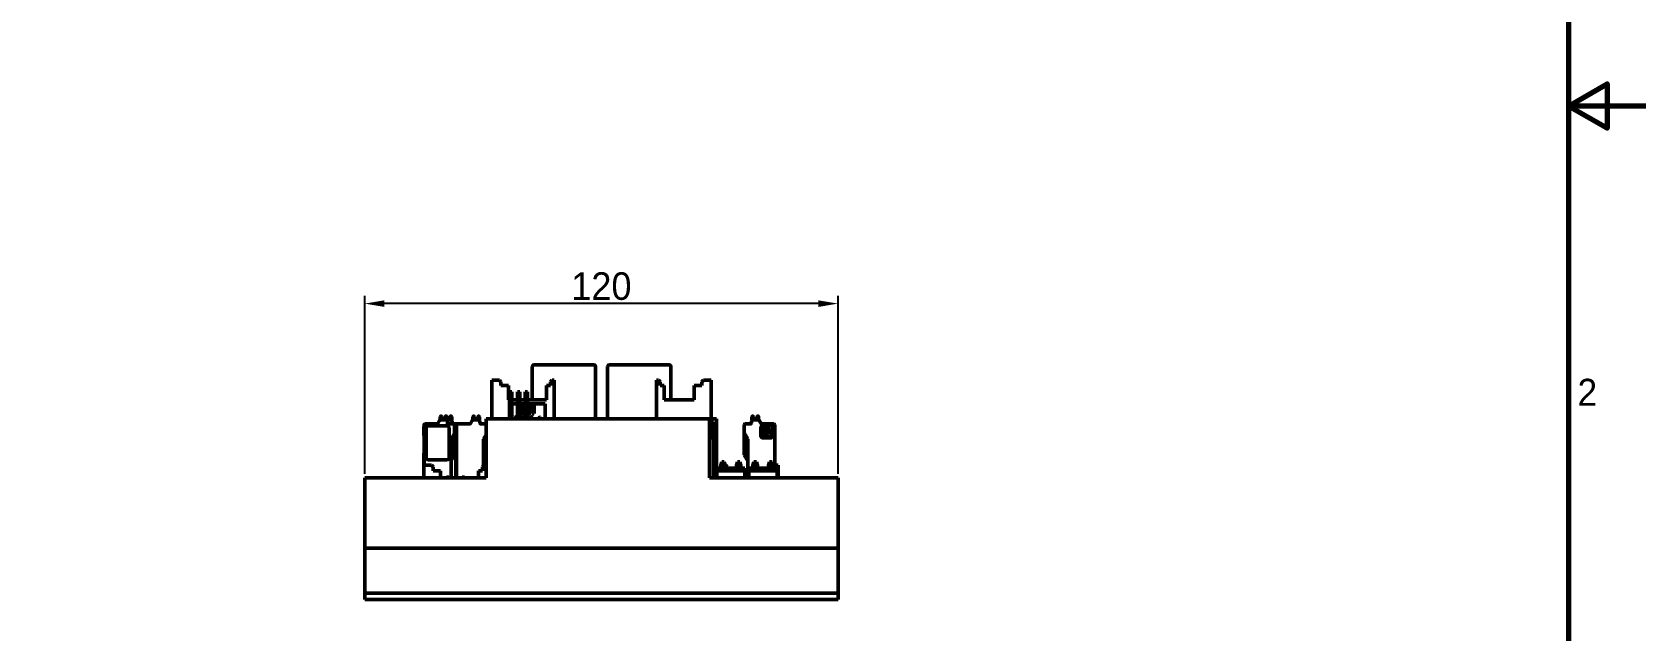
# Model space of a CAD drawing. Header units: millimetres. Extents: x 1021 to 2778, y -197 to 600.
# Drawn here: x 1433.5 to 1842.6, y 176.2 to 328 of the extents above; entities that cross this region are included whole.
import ezdxf

# ---------------------------------------------------------------- set-up
doc = ezdxf.new("R2010")
doc.units = ezdxf.units.MM
doc.header["$LTSCALE"] = 2
doc.layers.get('0').update_dxf_attribs({"lineweight": 25})
for name, color, linetype, lineweight in [('경계(ISO)', 7, 'Continuous', 70), ('외형선(ISO)', 7, 'Continuous', 50), ('치수(ISO)', 7, 'Continuous', 25)]:
    doc.layers.add(name, color=color, linetype=linetype, lineweight=lineweight)
doc.styles.get("Standard").update_dxf_attribs({"font": ''})
doc.styles.add('레이블 텍스트 (ISO)', font='')
doc.styles.get('Standard').set_extended_font_data('Gulim')
doc.styles.get('레이블 텍스트 (ISO)').set_extended_font_data('Gulim')
doc.dimstyles.new('기본값 (ISO)', dxfattribs={"dimscale": 2, "dimtxt": 3.5, "dimasz": 2.5, "dimexe": 1, "dimexo": 0.5, "dimgap": 0.4, "dimtad": 1, "dimtoh": 1, "dimdsep": 46, "dimtxsty": '레이블 텍스트 (ISO)', "dimcen": 0.09, "dimdle": 10, "dimclrd": 256, "dimclre": 256, "dimclrt": 6, "dimazin": 2, "dimtfac": 0.714286, "dimtmove": 0, "dimatfit": 3, "dimfxl": 1, "dimtolj": 1, "dimtzin": 0, "dimlwd": -1, "dimlwe": -1, "dimarcsym": 0})

# ---------------------------------------------------------------- blocks, each defined once
blk = doc.blocks.new('*D21')
at = {"layer": 'Defpoints', "color": 0}
for p in [(1517.8, 259.18), (1517.8, 214.97), (1637.8, 214.97)]:
    blk.add_point(p, dxfattribs=at)
at = {"layer": '치수(ISO)'}
for p, q in [((1517.8, 215.97), (1517.8, 261.18)), ((1632.8, 259.18), (1522.8, 259.18)), ((1637.8, 215.97), (1637.8, 261.18))]:
    blk.add_line(p, q, dxfattribs=at)
for points in [[(1522.8, 260.01), (1522.8, 258.34), (1517.8, 259.18)], [(1632.8, 258.34), (1632.8, 260.01), (1637.8, 259.18)]]:
    blk.add_solid(points, dxfattribs=at)
at = {"layer": '치수(ISO)', "color": 0, "insert": (1577.8, 263.58), "char_height": 7, "attachment_point": 5, "style": '레이블 텍스트 (ISO)'}
blk.add_mtext('\\A1;120', dxfattribs=at)
blk = doc.blocks.new('경계 Default Border')
at = {"layer": '경계(ISO)', "flags": 128}
for points in [[(10, 10), (10, 287), (410, 287), (410, 10), (10, 10)], [(420, 148.5), (410, 148.5), (415, 151.39), (415, 145.61), (410, 148.5)]]:
    blk.add_lwpolyline(points, dxfattribs=at)
at = {"layer": '경계(ISO)', "insert": (411.16, 109.62), "char_height": 3.5, "attachment_point": 7}
blk.add_mtext('2', dxfattribs=at)

msp = doc.modelspace()

# ---------------------------------------------------------------- linework, layer by layer
at = {"layer": '외형선(ISO)'}
for p, q in [((1560.2624, 243.27), (1560.2624, 234.77)), ((1560.6624, 243.67), (1575.9124, 243.67)), ((1576.3124, 243.27), (1576.3124, 229.97)), ((1579.3624, 243.27), (1579.3624, 229.97)), ((1579.7624, 243.67), (1595.0124, 243.67)), ((1595.4124, 243.27), (1595.4124, 234.77)), ((1551.9477, 239.77), (1549.9977, 239.77)), ((1549.9977, 229.97), (1549.9977, 239.77)), ((1552.3477, 239.37), (1551.9477, 239.77)), ((1552.3477, 238.37), (1552.3477, 239.37)), ((1552.3477, 238.37), (1554.2477, 238.37)), ((1554.2477, 234.77), (1554.2477, 238.37)), ((1563.8477, 238.37), (1564.8977, 238.37)), ((1563.8477, 234.77), (1563.8477, 238.37)), ((1565.2977, 239.77), (1564.8977, 239.37)), ((1564.8977, 238.37), (1564.8977, 239.37)), ((1565.7977, 239.77), (1565.2977, 239.77)), ((1565.7977, 229.97), (1565.7977, 239.77)), ((1592.2977, 239.77), (1591.7977, 239.77)), ((1591.7977, 229.97), (1591.7977, 239.77)), ((1592.6977, 239.37), (1592.2977, 239.77)), ((1592.6977, 238.37), (1592.6977, 239.37)), ((1592.6977, 238.37), (1593.7477, 238.37)), ((1593.7477, 234.77), (1593.7477, 238.37)), ((1601.3477, 238.37), (1603.2477, 238.37)), ((1601.3477, 234.77), (1601.3477, 238.37)), ((1603.6477, 239.77), (1603.2477, 239.37)), ((1603.2477, 238.37), (1603.2477, 239.37)), ((1605.5977, 239.77), (1603.6477, 239.77)), ((1605.5977, 226.77), (1605.5977, 239.77)), ((1554.2477, 234.77), (1554.4977, 234.77)), ((1554.4977, 236.77), (1555.0977, 236.77)), ((1554.4977, 229.97), (1554.4977, 236.77)), ((1555.0977, 229.97), (1555.0977, 236.77)), ((1555.0977, 234.77), (1556.4977, 234.77)), ((1555.0977, 233.77), (1556.4977, 233.77)), ((1556.4977, 236.77), (1557.0977, 236.77)), ((1556.4977, 229.97), (1556.4977, 236.77)), ((1557.0977, 229.97), (1557.0977, 236.77)), ((1557.0977, 234.77), (1558.4977, 234.77)), ((1557.0977, 233.77), (1558.4977, 233.77)), ((1558.4977, 236.77), (1559.0977, 236.77)), ((1558.4977, 229.97), (1558.4977, 236.77)), ((1559.0977, 229.97), (1559.0977, 236.77)), ((1559.0977, 234.77), (1563.8477, 234.77)), ((1559.0977, 233.77), (1563.5477, 233.77)), ((1559.0977, 233.27), (1559.5336, 233.27)), ((1559.5336, 233.27), (1559.7836, 232.1069)), ((1559.7836, 232.1069), (1560.0445, 233.27)), ((1560.7727, 233.27), (1560.0445, 233.27)), ((1560.2624, 236.473), (1560.2624, 236.4684)), ((1560.2624, 235.4662), (1560.2624, 235.4689)), ((1560.7727, 231.27), (1560.7727, 233.27)), ((1563.5477, 233.77), (1563.5477, 229.97)), ((1576.3124, 236.473), (1576.3124, 236.4684)), ((1576.3124, 235.4662), (1576.3124, 235.4689)), ((1579.3624, 236.473), (1579.3624, 236.4684)), ((1579.3624, 235.4662), (1579.3624, 235.4689)), ((1593.7477, 234.77), (1601.3477, 234.77)), ((1595.4124, 236.473), (1595.4124, 236.4684)), ((1595.4124, 235.4662), (1595.4124, 235.4689)), ((1536.79, 229.57), (1536.3281, 228.77)), ((1536.9477, 229.6694), (1536.9477, 230.47)), ((1538.5477, 229.67), (1536.9632, 229.67)), ((1537.1477, 230.67), (1537.1723, 230.67)), ((1537.4794, 229.67), (1537.3706, 230.4961)), ((1538.1161, 229.67), (1538.2248, 230.4961)), ((1538.1477, 229.9104), (1538.1477, 230.47)), ((1538.3477, 230.67), (1538.3723, 230.67)), ((1538.4477, 230.67), (1538.4231, 230.67)), ((1538.6477, 229.6432), (1538.6477, 230.47)), ((1538.6794, 229.67), (1538.6477, 229.9104)), ((1539.7477, 229.67), (1538.6477, 229.67)), ((1538.7477, 228.87), (1538.7477, 229.47)), ((1539.3161, 229.67), (1539.4248, 230.4961)), ((1539.6477, 230.67), (1539.6231, 230.67)), ((1539.8477, 230.47), (1539.8477, 229.6432)), ((1539.9477, 228.87), (1539.9477, 229.47)), ((1545.04, 229.57), (1544.5781, 228.77)), ((1545.1977, 229.6694), (1545.1977, 230.47)), ((1546.7977, 229.67), (1545.2132, 229.67)), ((1545.3977, 230.67), (1545.4223, 230.67)), ((1545.7294, 229.67), (1545.6206, 230.4961)), ((1546.3661, 229.67), (1546.4748, 230.4961)), ((1546.6977, 230.67), (1546.6731, 230.67)), ((1546.8977, 230.47), (1546.8977, 229.6432)), ((1546.9977, 228.87), (1546.9977, 229.47)), ((1548.5977, 229.97), (1548.5977, 214.97)), ((1548.5977, 229.97), (1605.1977, 229.97)), ((1556.0433, 230.47), (1555.9691, 230.3973)), ((1555.9691, 230.3973), (1555.9691, 230.3646)), ((1555.9691, 230.3646), (1556.0419, 230.3646)), ((1556.0419, 230.3646), (1556.0419, 229.97)), ((1556.0433, 230.47), (1556.0961, 230.47)), ((1556.0961, 230.47), (1556.0963, 229.97)), ((1557.3271, 232.0743), (1557.8162, 232.0743)), ((1557.3923, 232.6395), (1557.8694, 232.6395)), ((1557.8782, 230.47), (1557.6467, 230.3618)), ((1557.6682, 230.3112), (1557.6467, 230.3618)), ((1557.8904, 230.415), (1557.6682, 230.3112)), ((1558.2191, 230.47), (1557.8782, 230.47)), ((1558.2071, 230.415), (1557.8904, 230.415)), ((1557.9466, 232.5308), (1558.1205, 232.5308)), ((1557.9466, 232.1395), (1557.9466, 232.5308)), ((1557.9466, 232.1395), (1558.013, 232.1395)), ((1558.1466, 229.97), (1558.3931, 230.0989)), ((1558.3931, 230.33), (1558.2071, 230.415)), ((1558.4481, 230.3654), (1558.2191, 230.47)), ((1558.2653, 229.97), (1558.4481, 230.0656)), ((1558.3931, 230.0989), (1558.3931, 230.33)), ((1558.4481, 230.0656), (1558.4481, 230.3654)), ((1559.0977, 231.27), (1559.2945, 231.27)), ((1559.2945, 231.27), (1559.2945, 232.5947)), ((1559.2945, 232.5947), (1559.5662, 231.27)), ((1559.5662, 231.27), (1559.9901, 231.27)), ((1559.6204, 230.3611), (1559.8493, 230.47)), ((1559.6437, 230.3119), (1559.6204, 230.3611)), ((1559.6437, 230.3119), (1559.8616, 230.4156)), ((1559.8493, 230.47), (1560.1855, 230.47)), ((1559.8616, 230.4156), (1560.1738, 230.4156)), ((1559.9867, 230.0007), (1559.9867, 229.97)), ((1560.165, 230.0007), (1559.9867, 230.0007)), ((1559.9901, 231.27), (1560.2727, 232.57)), ((1560.361, 230.1051), (1560.165, 230.0007)), ((1560.1738, 230.4156), (1560.361, 230.3316)), ((1560.1855, 230.47), (1560.4154, 230.3668)), ((1560.4154, 230.0725), (1560.2302, 229.9738)), ((1560.2302, 229.9738), (1560.2377, 229.97)), ((1560.2727, 231.27), (1560.2727, 232.57)), ((1560.7727, 231.27), (1560.2727, 231.27)), ((1560.361, 230.3316), (1560.361, 230.1051)), ((1560.4154, 230.3668), (1560.4154, 230.0725)), ((1562.2344, 230.47), (1561.7344, 229.97)), ((1562.2477, 230.4053), (1561.8124, 229.97)), ((1562.2344, 230.47), (1562.3029, 230.47)), ((1562.2477, 229.97), (1562.2477, 230.4053)), ((1562.3029, 229.97), (1562.3029, 230.47)), ((1576.3124, 230.773), (1576.3124, 230.7684)), ((1579.3624, 230.773), (1579.3624, 230.7684)), ((1605.1977, 214.97), (1605.1977, 229.97)), ((1605.5977, 229.97), (1606.9977, 229.97)), ((1606.1977, 229.17), (1605.5977, 229.17)), ((1606.1977, 214.97), (1606.1977, 229.17)), ((1606.9977, 229.97), (1606.9977, 214.97)), ((1615.8477, 228.87), (1615.8477, 229.47)), ((1615.9477, 230.47), (1615.9477, 229.6432)), ((1616.0477, 229.67), (1617.6322, 229.67)), ((1616.1477, 230.67), (1616.1723, 230.67)), ((1616.4794, 229.67), (1616.3706, 230.4961)), ((1617.2248, 230.4961), (1617.1161, 229.67)), ((1617.4231, 230.67), (1617.4477, 230.67)), ((1617.6477, 230.47), (1617.6477, 229.6694)), ((1617.8055, 229.57), (1618.2673, 228.77)), ((1532.8477, 227.9766), (1532.7977, 227.9766)), ((1532.7977, 227.9766), (1532.7977, 225.7633)), ((1532.8477, 225.7633), (1532.7977, 225.7633)), ((1532.8477, 228.47), (1532.8477, 218.17)), ((1533.0477, 228.67), (1536.1549, 228.67)), ((1533.3477, 220.0613), (1533.3477, 227.67)), ((1533.8477, 228.17), (1538.6977, 228.17)), ((1538.9477, 228.67), (1540.3977, 228.67)), ((1539.1977, 227.67), (1539.1977, 220.0613)), ((1540.5575, 226.3003), (1539.6977, 224.8111)), ((1541.2977, 228.67), (1540.3977, 228.67)), ((1540.5977, 226.4503), (1540.5977, 228.47)), ((1540.5977, 220.8288), (1540.5977, 226.4503)), ((1541.0977, 225.1575), (1540.8977, 224.8111)), ((1541.0977, 215.17), (1541.0977, 228.47)), ((1544.4049, 228.67), (1541.2977, 228.67)), ((1548.5977, 228.67), (1547.1977, 228.67)), ((1548.5977, 225.9369), (1547.9477, 224.8111)), ((1605.7977, 226.77), (1605.1977, 226.77)), ((1605.1977, 225.17), (1605.7977, 225.17)), ((1605.7977, 225.17), (1605.7977, 226.77)), ((1613.9977, 226.37), (1613.9977, 228.47)), ((1613.9977, 226.37), (1614.8977, 224.8111)), ((1613.9977, 226.37), (1613.9977, 220.8288)), ((1614.1977, 228.67), (1615.6477, 228.67)), ((1618.2477, 227.9592), (1618.2477, 225.3808)), ((1618.4405, 228.67), (1621.5477, 228.67)), ((1621.0369, 228.17), (1618.4585, 228.17)), ((1618.4585, 225.17), (1621.0369, 225.17)), ((1618.5727, 226.8832), (1618.5727, 226.8959)), ((1618.5727, 225.6698), (1618.5727, 226.3464)), ((1618.9708, 226.7251), (1618.7308, 226.7251)), ((1618.7308, 226.5045), (1618.9708, 226.5045)), ((1620.7646, 225.5117), (1618.7308, 225.5117)), ((1620.317, 226.7251), (1620.077, 226.7251)), ((1620.077, 226.5045), (1620.7646, 226.5045)), ((1620.4751, 226.8959), (1620.4751, 226.8832)), ((1620.9227, 226.3464), (1620.9227, 225.6698)), ((1621.2477, 225.3808), (1621.2477, 227.9592)), ((1621.7477, 228.47), (1621.7477, 218.17)), ((1532.7977, 221.2693), (1532.7977, 220.7693)), ((1532.7977, 221.2693), (1532.8477, 221.2693)), ((1539.6977, 214.97), (1539.6977, 224.8111)), ((1540.8977, 215.17), (1540.8977, 224.8111)), ((1547.9477, 218.02), (1547.9477, 224.8111)), ((1614.8977, 214.97), (1614.8977, 224.8111)), ((1532.7977, 220.7693), (1532.7977, 218.6993)), ((1532.7977, 218.6993), (1532.7977, 218.1993)), ((1532.8477, 218.1993), (1532.7977, 218.1993)), ((1534.7477, 218.17), (1532.7977, 218.17)), ((1532.7977, 214.97), (1532.7977, 218.17)), ((1538.6977, 219.5613), (1533.8477, 219.5613)), ((1535.1477, 217.77), (1534.7477, 218.17)), ((1535.1477, 216.77), (1535.1477, 217.77)), ((1540.5977, 220.8288), (1539.6977, 219.27)), ((1541.0977, 219.6164), (1540.8977, 219.27)), ((1548.0977, 218.17), (1547.6977, 217.77)), ((1547.6977, 216.77), (1547.6977, 217.77)), ((1548.5977, 220.3958), (1547.9477, 219.27)), ((1548.5977, 218.17), (1548.0977, 218.17)), ((1607.0377, 216.7635), (1607.0377, 217.42)), ((1614.1977, 217.42), (1607.0377, 217.42)), ((1608.0677, 218.17), (1608.3127, 219.02)), ((1609.2077, 218.17), (1608.0677, 218.17)), ((1608.0677, 217.42), (1608.0677, 218.17)), ((1608.3127, 219.02), (1608.9627, 219.02)), ((1608.9627, 219.02), (1609.2077, 218.17)), ((1609.2077, 218.17), (1609.2077, 217.42)), ((1609.2977, 218.17), (1609.2077, 218.17)), ((1609.6977, 217.77), (1609.2977, 218.17)), ((1609.6977, 217.42), (1609.6977, 217.77)), ((1612.0277, 218.17), (1612.2727, 219.02)), ((1613.1677, 218.17), (1612.0277, 218.17)), ((1612.0277, 217.42), (1612.0277, 218.17)), ((1612.2727, 219.02), (1612.9227, 219.02)), ((1612.9227, 219.02), (1613.1677, 218.17)), ((1613.1677, 218.17), (1613.1677, 217.42)), ((1614.8977, 219.27), (1613.9977, 220.8288)), ((1614.1977, 216.7635), (1614.1977, 217.42)), ((1615.1977, 216.7635), (1615.1977, 217.42)), ((1622.3577, 217.42), (1615.1977, 217.42)), ((1616.2277, 218.17), (1616.4727, 219.02)), ((1617.3677, 218.17), (1616.2277, 218.17)), ((1616.2277, 217.42), (1616.2277, 218.17)), ((1616.4727, 219.02), (1617.1227, 219.02)), ((1617.1227, 219.02), (1617.3677, 218.17)), ((1617.3677, 218.17), (1617.3677, 217.42)), ((1620.1877, 218.17), (1620.4327, 219.02)), ((1621.3277, 218.17), (1620.1877, 218.17)), ((1620.1877, 217.42), (1620.1877, 218.17)), ((1620.4327, 219.02), (1621.0827, 219.02)), ((1621.0827, 219.02), (1621.3277, 218.17)), ((1621.3277, 218.17), (1621.3277, 217.42)), ((1622.5977, 218.17), (1621.3277, 218.17)), ((1622.3577, 216.7635), (1622.3577, 217.42)), ((1622.5977, 214.97), (1622.5977, 218.17)), ((1548.5977, 214.97), (1517.7977, 214.97)), ((1517.7977, 197.17), (1517.7977, 214.97)), ((1535.1477, 216.77), (1537.0477, 216.77)), ((1537.0477, 214.97), (1537.0477, 216.77)), ((1538.4977, 215.17), (1539.0977, 215.17)), ((1538.4977, 214.97), (1538.4977, 215.17)), ((1539.0977, 214.97), (1539.0977, 215.17)), ((1540.4977, 215.17), (1541.0977, 215.17)), ((1540.4977, 214.97), (1540.4977, 215.17)), ((1541.0977, 214.97), (1541.0977, 215.17)), ((1542.4977, 215.17), (1543.0977, 215.17)), ((1542.4977, 214.97), (1542.4977, 215.17)), ((1543.0977, 214.97), (1543.0977, 215.17)), ((1546.6477, 216.77), (1547.6977, 216.77)), ((1546.6477, 214.97), (1546.6477, 216.77)), ((1637.7977, 214.97), (1605.1977, 214.97)), ((1607.0377, 214.97), (1607.0377, 216.7635)), ((1614.1977, 216.7635), (1607.0377, 216.7635)), ((1614.1977, 214.97), (1614.1977, 216.7635)), ((1615.1977, 214.97), (1615.1977, 216.7635)), ((1622.3577, 216.7635), (1615.1977, 216.7635)), ((1622.3577, 214.97), (1622.3577, 216.7635)), ((1637.7977, 214.97), (1637.7977, 197.17)), ((1517.7977, 197.17), (1637.7977, 197.17)), ((1517.7977, 197.17), (1517.7977, 195.47)), ((1637.7977, 195.47), (1637.7977, 197.17)), ((1517.7977, 185.87), (1517.7977, 195.47)), ((1637.7977, 195.47), (1637.7977, 185.87)), ((1517.7977, 185.87), (1517.7977, 185.77)), ((1517.7977, 185.77), (1519.7977, 185.77)), ((1517.7977, 185.77), (1517.7977, 184.17)), ((1519.7977, 184.17), (1517.7977, 184.17)), ((1519.7977, 185.77), (1635.7977, 185.77)), ((1519.7977, 184.17), (1635.7977, 184.17)), ((1635.7977, 185.77), (1637.7977, 185.77)), ((1637.7977, 184.17), (1635.7977, 184.17)), ((1637.7977, 185.87), (1637.7977, 185.77)), ((1637.7977, 184.17), (1637.7977, 185.77))]:
    msp.add_line(p, q, dxfattribs=at)
msp.add_circle((1619.5239, 226.6148), 0.2284, dxfattribs=at)
for centre, radius, start, end in [((1560.6624, 243.27), 0.4, 90, 180), ((1575.9124, 243.27), 0.4, 0, 90), ((1579.7624, 243.27), 0.4, 90, 180), ((1595.0124, 243.27), 0.4, 0, 90), ((1536.9632, 229.47), 0.2, 90, 150), ((1537.1477, 230.47), 0.2, 90, 180), ((1537.1723, 230.47), 0.2, 7.5, 90), ((1538.3477, 230.47), 0.2, 90, 180), ((1538.4231, 230.47), 0.2, 90, 172.5), ((1538.3723, 230.47), 0.2, 82.705092, 90), ((1538.4477, 230.47), 0.2, 0, 90), ((1538.5477, 229.47), 0.2, 0, 90), ((1539.6231, 230.47), 0.2, 90, 172.5), ((1539.6477, 230.47), 0.2, 0, 90), ((1539.7477, 229.47), 0.2, 0, 90), ((1545.2132, 229.47), 0.2, 90, 150), ((1545.3977, 230.47), 0.2, 90, 180), ((1545.4223, 230.47), 0.2, 7.5, 90), ((1546.6731, 230.47), 0.2, 90, 172.5), ((1546.6977, 230.47), 0.2, 0, 90), ((1546.7977, 229.47), 0.2, 0, 90), ((1616.0477, 229.47), 0.2, 90, 180), ((1616.1477, 230.47), 0.2, 90, 180), ((1616.1723, 230.47), 0.2, 7.5, 90), ((1617.4231, 230.47), 0.2, 90, 172.5), ((1617.4477, 230.47), 0.2, 0, 90), ((1617.6322, 229.47), 0.2, 30, 90), ((1533.0477, 228.47), 0.2, 90, 180), ((1533.8477, 227.67), 0.5, 90, 180), ((1536.1549, 228.87), 0.2, 270, 330), ((1538.6977, 227.67), 0.5, 0, 90), ((1538.9477, 228.87), 0.2, 180, 270), ((1540.1477, 228.87), 0.2, 180, 270), ((1540.3977, 228.47), 0.2, 0, 90), ((1540.2977, 226.4503), 0.3, 330, 0), ((1541.2977, 228.47), 0.2, 90, 180), ((1544.4049, 228.87), 0.2, 270, 330), ((1547.1977, 228.87), 0.2, 180, 270), ((1614.1977, 228.47), 0.2, 90, 180), ((1615.6477, 228.87), 0.2, 270, 0), ((1618.4585, 227.9592), 0.2108, 90, 180), ((1618.4585, 225.3808), 0.2108, 180, 270), ((1618.4405, 228.87), 0.2, 210, 270), ((1619.5239, 226.8959), 0.9512, 0, 180), ((1618.7308, 226.8832), 0.1581, 180, 270), ((1618.7308, 226.3464), 0.1581, 90, 180), ((1618.7308, 225.6698), 0.1581, 180, 270), ((1618.9708, 226.8832), 0.1581, 270, 334.115076), ((1618.9708, 226.3464), 0.1581, 25.884924, 90), ((1619.5239, 226.6148), 0.4567, 25.884924, 154.115076), ((1619.5239, 226.6148), 0.4567, 205.884924, 334.115076), ((1620.077, 226.8832), 0.1581, 205.884924, 270), ((1620.077, 226.3464), 0.1581, 90, 154.115076), ((1620.317, 226.8832), 0.1581, 270, 0), ((1620.7646, 226.3464), 0.1581, 0, 90), ((1620.7646, 225.6698), 0.1581, 270, 0), ((1621.0369, 227.9592), 0.2108, 0, 90), ((1621.0369, 225.3808), 0.2108, 270, 0), ((1621.5477, 228.47), 0.2, 0, 90), ((1533.8477, 220.0613), 0.5, 180, 270), ((1538.6977, 220.0613), 0.5, 270, 0)]:
    msp.add_arc(centre, radius, start, end, dxfattribs=at)
for points, knots in [([(1557.3923, 232.6395), (1557.3895, 232.6689), (1557.3892, 232.6978), (1557.3971, 232.7708), (1557.4176, 232.8729), (1557.4577, 232.9455), (1557.5031, 233.0338), (1557.559, 233.1192), (1557.6708, 233.2214), (1557.8203, 233.2942), (1557.9921, 233.3263), (1558.1827, 233.3423), (1558.3543, 233.316), (1558.4572, 233.2685), (1558.4977, 233.2455)], [0, 0, 0, 0, 0.041861639, 0.041861639, 0.106586623, 0.174611785, 0.174611785, 0.250078928, 0.320477771, 0.390681873, 0.487168183, 0.571054823, 0.666542725, 0.733625512, 0.733625512, 0.733625512, 0.733625512]), ([(1557.3271, 232.0743), (1557.3245, 232.0307), (1557.3246, 231.9324), (1557.3449, 231.7779), (1557.3773, 231.6686), (1557.4267, 231.5714), (1557.4753, 231.4692), (1557.557, 231.4012), (1557.6403, 231.3346), (1557.7414, 231.2859), (1557.8934, 231.2438), (1558.0516, 231.2368), (1558.2124, 231.2315), (1558.3662, 231.2602), (1558.4608, 231.298), (1558.4977, 231.3178)], [0, 0, 0, 0, 0.058363661, 0.131963866, 0.208864741, 0.208864741, 0.279009132, 0.351312315, 0.351312315, 0.423123076, 0.498627048, 0.562041135, 0.634995711, 0.714170009, 0.770261292, 0.770261292, 0.770261292, 0.770261292]), ([(1557.8162, 232.0743), (1557.8198, 232.0417), (1557.8147, 232.0104), (1557.82, 231.945), (1557.8264, 231.9055), (1557.8431, 231.8376), (1557.8828, 231.7737), (1557.916, 231.7414), (1557.97, 231.7136), (1558.0069, 231.7105), (1558.0581, 231.6995), (1558.0841, 231.7006), (1558.1409, 231.7098), (1558.1788, 231.7176), (1558.2344, 231.7561), (1558.255, 231.7863), (1558.2797, 231.8559), (1558.2974, 231.9041), (1558.2781, 232.0016), (1558.2468, 232.0577), (1558.2227, 232.0799), (1558.1645, 232.1159), (1558.109, 232.1303), (1558.0348, 232.1374), (1558.0239, 232.1385), (1558.013, 232.1395)], [0, 0, 0, 0, 0.08310573, 0.08310573, 0.16621146, 0.16621146, 0.24829745, 0.32724522, 0.32724522, 0.39713892, 0.39713892, 0.46138137, 0.46138137, 0.5397939, 0.5397939, 0.63156882, 0.63156882, 0.72516125, 0.80977355, 0.80977355, 0.88764716, 0.88764716, 0.98346299, 0.98346299, 1, 1, 1, 1]), ([(1557.8694, 232.6395), (1557.8681, 232.6543), (1557.8691, 232.7042), (1557.9103, 232.7873), (1557.9866, 232.8591), (1558.0791, 232.8816), (1558.136, 232.8848), (1558.2001, 232.8708), (1558.2682, 232.847), (1558.3063, 232.7777), (1558.3289, 232.7104), (1558.3198, 232.6252), (1558.2314, 232.5421), (1558.1619, 232.5285), (1558.1205, 232.5308)], [0, 0, 0, 0, 0.04477879, 0.1544273, 0.27277397, 0.3538243, 0.44288926, 0.44288926, 0.55751173, 0.65328244, 0.65328244, 0.77625176, 0.88646402, 1, 1, 1, 1])]:
    msp.add_open_spline(points, degree=3, knots=knots, dxfattribs=at)

# ---------------------------------------------------------------- block references
at = {"color": 0, "xscale": 1.955541042, "yscale": 1.955541042, "zscale": 1.955541042}
msp.add_blockref('경계 Default Border', (1021.2295, 18.9002), dxfattribs=at)

# ---------------------------------------------------------------- dimensions: what is measured, and where the dimension line sits
at = {"layer": '치수(ISO)'}
dim = msp.add_linear_dim(base=(1517.7977, 259.1783), p1=(1637.7977, 214.97), p2=(1517.7977, 214.97), dimstyle='기본값 (ISO)', override={"dimgap": 0.4, "dimtoh": 0, "dimdec": 2, "dimclrt": 0, "dimtol": 0, "dimlim": 0, "dimtp": 0, "dimtm": 0, "dimtdec": 2, "dimtofl": 0, "dimatfit": 1}, dxfattribs=at)
dim.commit()
dim.dimension.update_dxf_attribs({"geometry": '*D21', "text_midpoint": (1577.7977, 259.1783), "dimtype": 160})

doc.saveas('drawing.dxf')
